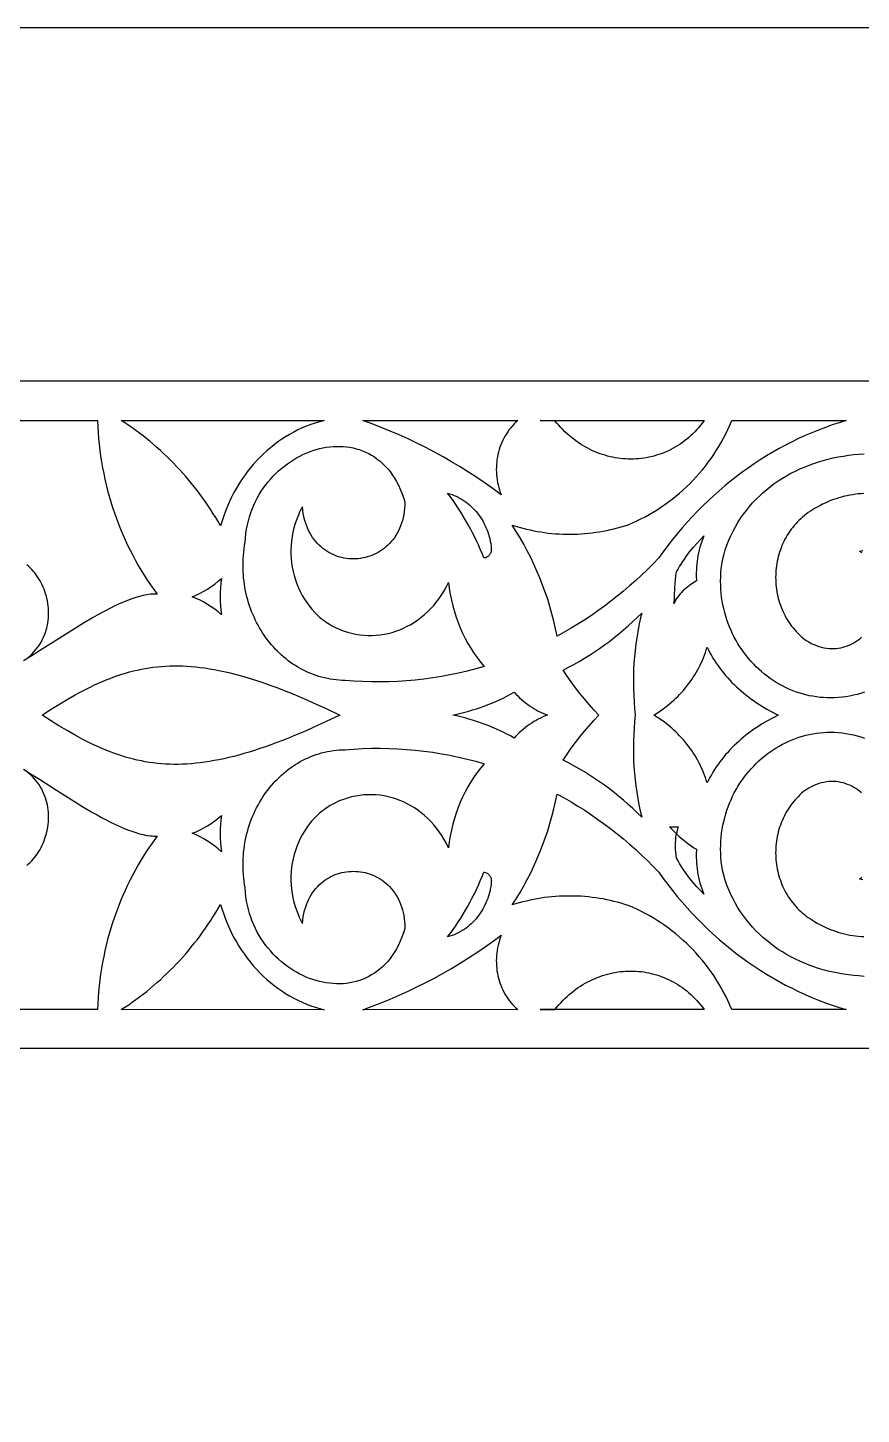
# Model space of a CAD drawing. Extents: x 1336 to 2036, y -730 to 370.
# Drawn here: x 1792.6 to 1898.6, y 193.7 to 370.2 of the extents above; entities that cross this region are included whole.
import ezdxf

# ---------------------------------------------------------------- set-up
doc = ezdxf.new("R2010")
doc.units = 0
doc.layers.add('LAYER_1', color=18, linetype='CONTINUOUS')
doc.layers.add('LAYER_2', color=4, linetype='CONTINUOUS')

msp = doc.modelspace()

# ---------------------------------------------------------------- linework, layer by layer
at = {"layer": 'LAYER_1'}
for points in [[(1335.73, -729.84), (2035.73, -729.84), (2035.73, 370.16), (1335.73, 370.16)], [(1830.31, 320.16), (1829.73, 320.01), (1829.16, 319.84), (1828.6, 319.65), (1828.04, 319.44), (1827.49, 319.21), (1826.96, 318.96), (1826.43, 318.69), (1825.9, 318.4), (1825.39, 318.1), (1824.89, 317.77), (1824.4, 317.43), (1823.92, 317.07), (1823.45, 316.7), (1822.99, 316.3), (1822.55, 315.89), (1822.11, 315.47), (1821.69, 315.03), (1821.28, 314.57), (1820.89, 314.1), (1820.51, 313.61), (1820.14, 313.11), (1819.79, 312.6), (1819.45, 312.07), (1819.12, 311.53), (1818.82, 310.98), (1818.52, 310.41), (1818.25, 309.83), (1817.99, 309.24), (1817.74, 308.64), (1817.52, 308.03), (1817.31, 307.4), (1817.12, 306.77), (1816.81, 307.29), (1816.51, 307.8), (1816.19, 308.3), (1815.87, 308.8), (1815.54, 309.3), (1815.2, 309.79), (1814.86, 310.27), (1814.51, 310.74), (1814.16, 311.21), (1813.8, 311.68), (1813.43, 312.13), (1813.06, 312.58), (1812.68, 313.03), (1812.3, 313.47), (1811.91, 313.9), (1811.51, 314.32), (1811.11, 314.74), (1810.7, 315.15), (1810.29, 315.56), (1809.87, 315.95), (1809.45, 316.34), (1809.02, 316.73), (1808.59, 317.1), (1808.15, 317.47), (1807.71, 317.83), (1807.26, 318.19), (1806.8, 318.53), (1806.35, 318.87), (1805.88, 319.21), (1805.42, 319.53), (1804.94, 319.85), (1804.47, 320.15)], [(1854.94, 320.15), (1854.7, 319.94), (1854.48, 319.72), (1854.26, 319.49), (1854.05, 319.25), (1853.86, 319), (1853.67, 318.74), (1853.5, 318.48), (1853.33, 318.21), (1853.18, 317.93), (1853.04, 317.65), (1852.9, 317.36), (1852.78, 317.06), (1852.67, 316.77), (1852.57, 316.46), (1852.49, 316.15), (1852.41, 315.84), (1852.35, 315.53), (1852.29, 315.21), (1852.25, 314.89), (1852.22, 314.56), (1852.21, 314.24), (1852.2, 313.91), (1852.21, 313.59), (1852.23, 313.26), (1852.26, 312.94), (1852.3, 312.61), (1852.36, 312.29), (1852.43, 311.96), (1852.51, 311.64), (1852.6, 311.32), (1852.71, 311.01), (1852.83, 310.69), (1851.81, 311.45), (1850.77, 312.18), (1849.72, 312.89), (1848.67, 313.58), (1847.6, 314.25), (1846.52, 314.9), (1845.43, 315.53), (1844.33, 316.13), (1843.23, 316.71), (1842.11, 317.27), (1840.99, 317.81), (1839.85, 318.33), (1838.71, 318.82), (1837.56, 319.29), (1836.4, 319.74), (1835.23, 320.16)], [(1896.72, 320.15), (1895.83, 319.88), (1894.96, 319.59), (1894.09, 319.28), (1893.22, 318.95), (1892.37, 318.6), (1891.52, 318.24), (1890.68, 317.85), (1889.84, 317.45), (1889.02, 317.02), (1888.2, 316.58), (1887.39, 316.12), (1886.59, 315.65), (1885.8, 315.15), (1885.02, 314.64), (1884.25, 314.11), (1883.49, 313.57), (1882.74, 313), (1882, 312.42), (1881.27, 311.83), (1880.56, 311.22), (1879.85, 310.59), (1879.15, 309.94), (1878.47, 309.28), (1877.8, 308.61), (1877.14, 307.92), (1876.49, 307.21), (1875.86, 306.49), (1875.24, 305.75), (1874.63, 305), (1874.03, 304.24), (1873.45, 303.46), (1872.89, 302.66), (1872.17, 301.92), (1871.44, 301.19), (1870.7, 300.48), (1869.94, 299.78), (1869.17, 299.1), (1868.39, 298.43), (1867.6, 297.78), (1866.79, 297.15), (1865.97, 296.53), (1865.14, 295.93), (1864.3, 295.35), (1863.45, 294.79), (1862.58, 294.24), (1861.71, 293.71), (1860.83, 293.2), (1859.94, 292.71), (1859.74, 293.66), (1859.52, 294.61), (1859.28, 295.55), (1859.02, 296.48), (1858.74, 297.41), (1858.43, 298.32), (1858.1, 299.22), (1857.75, 300.12), (1857.38, 301), (1856.99, 301.87), (1856.58, 302.73), (1856.15, 303.58), (1855.69, 304.41), (1855.22, 305.24), (1854.72, 306.04), (1854.21, 306.84), (1854.66, 306.7), (1855.12, 306.57), (1855.58, 306.44), (1856.04, 306.33), (1856.5, 306.23), (1856.96, 306.13), (1857.42, 306.05), (1857.88, 305.97), (1858.35, 305.9), (1858.81, 305.84), (1859.28, 305.79), (1859.74, 305.75), (1860.21, 305.72), (1860.68, 305.7), (1861.14, 305.69), (1861.61, 305.69), (1862.08, 305.7), (1862.54, 305.71), (1863.01, 305.74), (1863.48, 305.77), (1863.94, 305.81), (1864.41, 305.87), (1864.87, 305.93), (1865.34, 306), (1865.8, 306.08), (1866.26, 306.17), (1866.72, 306.27), (1867.18, 306.37), (1867.64, 306.49), (1868.1, 306.62), (1868.55, 306.75), (1869, 306.9), (1869.55, 307.13), (1870.08, 307.37), (1870.61, 307.63), (1871.14, 307.9), (1871.65, 308.19), (1872.16, 308.49), (1872.67, 308.8), (1873.16, 309.12), (1873.65, 309.45), (1874.13, 309.8), (1874.6, 310.16), (1875.06, 310.53), (1875.51, 310.91), (1875.96, 311.3), (1876.4, 311.71), (1876.82, 312.12), (1877.24, 312.55), (1877.65, 312.99), (1878.04, 313.43), (1878.43, 313.89), (1878.81, 314.36), (1879.17, 314.84), (1879.53, 315.33), (1879.87, 315.83), (1880.2, 316.34), (1880.52, 316.85), (1880.83, 317.38), (1881.13, 317.92), (1881.41, 318.46), (1881.68, 319.01), (1881.94, 319.58), (1882.18, 320.15)], [(1878.66, 320.15), (1878.44, 319.85), (1878.21, 319.55), (1877.97, 319.27), (1877.73, 319), (1877.48, 318.74), (1877.22, 318.48), (1876.96, 318.24), (1876.7, 318), (1876.43, 317.78), (1876.16, 317.56), (1875.88, 317.36), (1875.59, 317.16), (1875.31, 316.97), (1875.02, 316.8), (1874.72, 316.63), (1874.42, 316.47), (1874.12, 316.32), (1873.82, 316.18), (1873.51, 316.06), (1873.2, 315.94), (1872.89, 315.83), (1872.57, 315.73), (1872.25, 315.63), (1871.93, 315.55), (1871.61, 315.48), (1871.29, 315.42), (1870.96, 315.37), (1870.64, 315.32), (1870.31, 315.29), (1869.98, 315.27), (1869.65, 315.25), (1869.32, 315.25), (1868.99, 315.25), (1868.66, 315.27), (1868.33, 315.29), (1868.01, 315.32), (1867.68, 315.37), (1867.35, 315.42), (1867.02, 315.48), (1866.69, 315.55), (1866.37, 315.64), (1866.04, 315.73), (1865.72, 315.83), (1865.4, 315.94), (1865.08, 316.06), (1864.77, 316.19), (1864.45, 316.32), (1864.14, 316.47), (1863.83, 316.63), (1863.53, 316.8), (1863.22, 316.97), (1862.92, 317.16), (1862.63, 317.36), (1862.34, 317.56), (1862.05, 317.78), (1861.76, 318), (1861.48, 318.24), (1861.21, 318.48), (1860.94, 318.73), (1860.67, 319), (1860.41, 319.27), (1860.15, 319.55), (1859.9, 319.84), (1859.66, 320.14), (1857.77, 320.15)], [(1820.24, 304.67), (1820.28, 305.23), (1820.34, 305.79), (1820.43, 306.33), (1820.53, 306.87), (1820.66, 307.39), (1820.8, 307.9), (1820.96, 308.41), (1821.14, 308.89), (1821.34, 309.37), (1821.56, 309.84), (1821.79, 310.29), (1822.04, 310.73), (1822.3, 311.16), (1822.58, 311.57), (1822.87, 311.97), (1823.17, 312.36), (1823.49, 312.73), (1823.82, 313.09), (1824.16, 313.43), (1824.5, 313.76), (1824.86, 314.07), (1825.23, 314.37), (1825.61, 314.65), (1826, 314.92), (1826.39, 315.17), (1826.79, 315.41), (1827.19, 315.63), (1827.6, 315.83), (1828.02, 316.01), (1828.44, 316.18), (1828.86, 316.33), (1829.29, 316.46), (1829.71, 316.58), (1830.14, 316.67), (1830.57, 316.75), (1831, 316.81), (1831.43, 316.85), (1831.86, 316.87), (1832.29, 316.87), (1832.72, 316.85), (1833.14, 316.81), (1833.56, 316.75), (1833.97, 316.67), (1834.38, 316.57), (1834.79, 316.45), (1835.18, 316.31), (1835.57, 316.14), (1835.96, 315.96), (1836.33, 315.75), (1836.7, 315.52), (1837.06, 315.26), (1837.41, 314.99), (1837.74, 314.69), (1838.07, 314.37), (1838.38, 314.02), (1838.69, 313.65), (1838.97, 313.26), (1839.25, 312.84), (1839.51, 312.4), (1839.75, 311.93), (1839.98, 311.44), (1840.19, 310.92), (1840.39, 310.38), (1840.57, 309.81), (1840.56, 309.38), (1840.53, 308.97), (1840.48, 308.57), (1840.42, 308.18), (1840.34, 307.8), (1840.25, 307.43), (1840.14, 307.08), (1840.02, 306.74), (1839.89, 306.42), (1839.74, 306.11), (1839.58, 305.81), (1839.41, 305.52), (1839.23, 305.24), (1839.03, 304.98), (1838.83, 304.74), (1838.62, 304.5), (1838.39, 304.28), (1838.16, 304.07), (1837.92, 303.88), (1837.68, 303.7), (1837.42, 303.53), (1837.16, 303.37), (1836.9, 303.23), (1836.63, 303.1), (1836.35, 302.98), (1836.07, 302.88), (1835.78, 302.79), (1835.5, 302.72), (1835.21, 302.66), (1834.91, 302.61), (1834.62, 302.57), (1834.32, 302.55), (1834.03, 302.54), (1833.73, 302.55), (1833.44, 302.57), (1833.14, 302.6), (1832.85, 302.65), (1832.56, 302.71), (1832.27, 302.78), (1831.99, 302.87), (1831.71, 302.97), (1831.43, 303.09), (1831.16, 303.22), (1830.89, 303.36), (1830.63, 303.52), (1830.38, 303.69), (1830.13, 303.87), (1829.9, 304.07), (1829.66, 304.28), (1829.44, 304.51), (1829.23, 304.75), (1829.02, 305.01), (1828.83, 305.27), (1828.65, 305.56), (1828.48, 305.85), (1828.32, 306.17), (1828.17, 306.49), (1828.04, 306.83), (1827.92, 307.18), (1827.81, 307.55), (1827.72, 307.94), (1827.64, 308.33), (1827.58, 308.74), (1827.53, 309.17), (1827.39, 308.91), (1827.26, 308.65), (1827.13, 308.39), (1827.01, 308.12), (1826.8, 307.59), (1826.61, 307.05), (1826.45, 306.5), (1826.32, 305.94), (1826.21, 305.39), (1826.14, 304.83), (1826.09, 304.27), (1826.07, 303.71), (1826.07, 303.15), (1826.1, 302.59), (1826.16, 302.04), (1826.24, 301.49), (1826.35, 300.95), (1826.48, 300.42), (1826.64, 299.89), (1826.82, 299.38), (1827.02, 298.87), (1827.25, 298.38), (1827.5, 297.9), (1827.78, 297.43), (1828.07, 296.98), (1828.39, 296.55), (1828.74, 296.13), (1829.1, 295.74), (1829.48, 295.36), (1829.68, 295.18), (1829.89, 295), (1830.1, 294.83), (1830.32, 294.67), (1830.54, 294.51), (1830.76, 294.36), (1830.99, 294.22), (1831.23, 294.08), (1831.47, 293.95), (1831.72, 293.82), (1832.22, 293.59), (1832.74, 293.39), (1833.25, 293.22), (1833.77, 293.08), (1834.29, 292.97), (1834.82, 292.89), (1835.34, 292.83), (1835.86, 292.8), (1836.38, 292.8), (1836.9, 292.82), (1837.42, 292.88), (1837.93, 292.95), (1838.43, 293.06), (1838.94, 293.19), (1839.43, 293.34), (1839.92, 293.52), (1840.4, 293.73), (1840.87, 293.96), (1841.34, 294.21), (1841.79, 294.49), (1842.23, 294.79), (1842.66, 295.11), (1843.08, 295.46), (1843.48, 295.83), (1843.87, 296.22), (1844.25, 296.63), (1844.6, 297.06), (1844.95, 297.52), (1845.27, 298), (1845.58, 298.49), (1845.86, 299.01), (1846.13, 299.55), (1846.22, 298.79), (1846.34, 298.04), (1846.49, 297.3), (1846.67, 296.57), (1846.87, 295.85), (1847.09, 295.14), (1847.34, 294.44), (1847.62, 293.76), (1847.92, 293.09), (1848.24, 292.43), (1848.59, 291.79), (1848.96, 291.17), (1849.35, 290.56), (1849.77, 289.98), (1850.21, 289.41), (1850.66, 288.85), (1849.58, 288.55), (1848.5, 288.26), (1847.41, 288.01), (1846.31, 287.78), (1845.21, 287.57), (1844.11, 287.39), (1843, 287.24), (1841.89, 287.12), (1840.78, 287.02), (1839.66, 286.95), (1838.55, 286.9), (1837.43, 286.88), (1836.31, 286.89), (1835.19, 286.92), (1834.07, 286.98), (1832.95, 287.07), (1832.57, 287.08), (1832.19, 287.1), (1831.81, 287.14), (1831.43, 287.18), (1831.06, 287.24), (1830.7, 287.31), (1830.33, 287.39), (1829.97, 287.48), (1829.62, 287.58), (1829.27, 287.69), (1828.92, 287.82), (1828.58, 287.95), (1828.24, 288.09), (1827.91, 288.25), (1827.58, 288.41), (1827.26, 288.58), (1826.94, 288.76), (1826.63, 288.96), (1826.33, 289.16), (1826.02, 289.37), (1825.73, 289.58), (1825.44, 289.81), (1825.16, 290.05), (1824.88, 290.29), (1824.61, 290.54), (1824.34, 290.8), (1824.08, 291.07), (1823.83, 291.34), (1823.59, 291.62), (1823.35, 291.91), (1823.12, 292.2), (1822.89, 292.51), (1822.68, 292.82), (1822.47, 293.13), (1822.26, 293.45), (1822.07, 293.78), (1821.88, 294.11), (1821.7, 294.45), (1821.53, 294.8), (1821.37, 295.15), (1821.21, 295.5), (1821.07, 295.86), (1820.93, 296.22), (1820.8, 296.59), (1820.68, 296.97), (1820.57, 297.35), (1820.47, 297.73), (1820.37, 298.11), (1820.29, 298.5), (1820.22, 298.9), (1820.15, 299.29), (1820.1, 299.69), (1820.05, 300.09), (1820.02, 300.5), (1819.99, 300.91), (1819.98, 301.32), (1819.97, 301.73), (1819.98, 302.14), (1819.99, 302.56), (1820.02, 302.98), (1820.06, 303.4), (1820.11, 303.82), (1820.17, 304.24)], [(1846.01, 310.9), (1846.29, 310.82), (1846.57, 310.73), (1846.84, 310.63), (1847.11, 310.51), (1847.37, 310.39), (1847.62, 310.25), (1847.87, 310.1), (1848.12, 309.95), (1848.35, 309.78), (1848.58, 309.6), (1848.81, 309.42), (1849.02, 309.22), (1849.23, 309.02), (1849.43, 308.81), (1849.63, 308.59), (1849.82, 308.36), (1849.99, 308.12), (1850.17, 307.88), (1850.33, 307.63), (1850.48, 307.37), (1850.63, 307.11), (1850.76, 306.84), (1850.89, 306.56), (1851, 306.28), (1851.11, 306), (1851.21, 305.71), (1851.29, 305.41), (1851.37, 305.11), (1851.44, 304.8), (1851.49, 304.49), (1851.54, 304.18), (1851.57, 303.87), (1851.58, 303.76), (1851.57, 303.65), (1851.55, 303.54), (1851.53, 303.44), (1851.49, 303.34), (1851.45, 303.24), (1851.39, 303.15), (1851.33, 303.06), (1851.26, 302.98), (1851.19, 302.91), (1851.11, 302.84), (1851.02, 302.79), (1850.92, 302.74), (1850.82, 302.7), (1850.72, 302.68), (1850.61, 302.66), (1850.39, 303.22), (1850.16, 303.77), (1849.92, 304.32), (1849.67, 304.86), (1849.41, 305.4), (1849.15, 305.93), (1848.87, 306.46), (1848.59, 306.98), (1848.3, 307.49), (1847.99, 308), (1847.68, 308.5), (1847.37, 308.99), (1847.04, 309.48), (1846.71, 309.96), (1846.36, 310.44)], [(1878.63, 305.46), (1878.48, 305.11), (1878.34, 304.75), (1878.22, 304.39), (1878.11, 304.03), (1878.01, 303.67), (1877.93, 303.31), (1877.86, 302.95), (1877.8, 302.59), (1877.75, 302.24), (1877.71, 301.88), (1877.68, 301.52), (1877.66, 301.16), (1877.65, 300.81), (1877.65, 300.45), (1877.67, 299.75), (1877.22, 299.46), (1876.78, 299.15), (1876.56, 298.99), (1876.36, 298.82), (1876.16, 298.65), (1875.96, 298.47), (1875.78, 298.28), (1875.6, 298.1), (1875.44, 297.9), (1875.29, 297.71), (1875.15, 297.51), (1875.02, 297.3), (1874.91, 297.09), (1874.81, 296.88), (1874.86, 297.36), (1874.89, 297.86), (1874.94, 298.86), (1874.97, 299.37), (1875.01, 299.87), (1875.06, 300.38), (1875.14, 300.88), (1875.33, 301.22), (1875.52, 301.56), (1875.73, 301.89), (1875.94, 302.21), (1876.15, 302.53), (1876.37, 302.83), (1876.81, 303.43), (1877.27, 303.99), (1877.73, 304.52), (1878.18, 305.01)], [(1817.24, 300.06), (1817.16, 299.48), (1817.1, 298.9), (1817.06, 298.32), (1817.05, 297.74), (1817.06, 297.16), (1817.1, 296.58), (1817.16, 296), (1817.24, 295.43), (1816.82, 295.79), (1816.38, 296.13), (1815.93, 296.45), (1815.46, 296.75), (1814.99, 297.03), (1814.5, 297.28), (1814.01, 297.5), (1813.5, 297.7), (1814, 297.92), (1814.5, 298.17), (1814.98, 298.43), (1815.46, 298.71), (1815.92, 299.02), (1816.37, 299.34), (1816.81, 299.69)], [(1870.72, 295.65), (1870.53, 294.87), (1870.36, 294.08), (1870.21, 293.28), (1870.08, 292.49), (1869.96, 291.69), (1869.86, 290.88), (1869.78, 290.07), (1869.72, 289.26), (1869.68, 288.45), (1869.66, 287.63), (1869.65, 286.81), (1869.66, 285.98), (1869.69, 285.16), (1869.74, 284.33), (1869.8, 283.5), (1869.89, 282.66), (1869.8, 281.83), (1869.74, 281), (1869.69, 280.17), (1869.66, 279.34), (1869.65, 278.52), (1869.66, 277.69), (1869.68, 276.88), (1869.72, 276.06), (1869.78, 275.25), (1869.86, 274.44), (1869.96, 273.64), (1870.08, 272.84), (1870.21, 272.04), (1870.36, 271.25), (1870.53, 270.46), (1870.72, 269.67), (1870.15, 270.23), (1869.58, 270.77), (1869, 271.29), (1868.41, 271.81), (1867.81, 272.31), (1867.21, 272.79), (1866.59, 273.27), (1865.97, 273.73), (1865.34, 274.18), (1864.7, 274.61), (1864.06, 275.03), (1863.41, 275.44), (1862.75, 275.83), (1862.08, 276.21), (1861.41, 276.57), (1860.73, 276.92), (1861.22, 277.69), (1861.73, 278.44), (1862.27, 279.18), (1862.83, 279.9), (1863.41, 280.61), (1864.01, 281.31), (1864.62, 281.99), (1865.26, 282.66), (1864.62, 283.34), (1864.01, 284.02), (1863.41, 284.71), (1862.83, 285.42), (1862.27, 286.14), (1861.73, 286.88), (1861.22, 287.63), (1860.73, 288.4), (1861.41, 288.75), (1862.08, 289.12), (1862.75, 289.49), (1863.41, 289.89), (1864.06, 290.29), (1864.7, 290.71), (1865.34, 291.15), (1865.97, 291.59), (1866.59, 292.05), (1867.21, 292.53), (1867.81, 293.02), (1868.41, 293.52), (1869, 294.03), (1869.58, 294.56), (1870.15, 295.1)], [(1879.02, 291.31), (1879.19, 290.95), (1879.38, 290.6), (1879.57, 290.26), (1879.77, 289.92), (1879.98, 289.59), (1880.19, 289.26), (1880.42, 288.94), (1880.65, 288.62), (1880.89, 288.3), (1881.14, 288), (1881.39, 287.7), (1881.65, 287.4), (1881.92, 287.11), (1882.19, 286.82), (1882.47, 286.54), (1882.76, 286.27), (1883.06, 286), (1883.35, 285.74), (1883.66, 285.48), (1883.97, 285.23), (1884.29, 284.98), (1884.61, 284.74), (1884.94, 284.51), (1885.27, 284.28), (1885.95, 283.84), (1886.64, 283.42), (1887.36, 283.03), (1888.08, 282.66), (1887.36, 282.29), (1886.64, 281.9), (1885.95, 281.49), (1885.61, 281.27), (1885.27, 281.05), (1884.94, 280.82), (1884.61, 280.58), (1884.29, 280.34), (1883.97, 280.1), (1883.66, 279.85), (1883.35, 279.59), (1883.06, 279.32), (1882.76, 279.06), (1882.47, 278.78), (1882.19, 278.5), (1881.92, 278.22), (1881.65, 277.92), (1881.39, 277.63), (1881.14, 277.33), (1880.89, 277.02), (1880.65, 276.71), (1880.42, 276.39), (1880.19, 276.07), (1879.98, 275.74), (1879.77, 275.4), (1879.57, 275.06), (1879.38, 274.72), (1879.19, 274.37), (1879.02, 274.02), (1878.92, 274.36), (1878.81, 274.7), (1878.69, 275.03), (1878.56, 275.36), (1878.43, 275.69), (1878.29, 276.01), (1878.14, 276.33), (1877.98, 276.64), (1877.81, 276.95), (1877.64, 277.25), (1877.46, 277.55), (1877.27, 277.85), (1877.08, 278.14), (1876.88, 278.42), (1876.67, 278.7), (1876.45, 278.98), (1876.23, 279.25), (1876.01, 279.52), (1875.77, 279.78), (1875.53, 280.03), (1875.29, 280.28), (1875.04, 280.53), (1874.78, 280.76), (1874.52, 281), (1873.98, 281.45), (1873.43, 281.88), (1872.85, 282.28), (1872.26, 282.66), (1872.85, 283.04), (1873.43, 283.45), (1873.98, 283.87), (1874.52, 284.33), (1874.78, 284.56), (1875.04, 284.8), (1875.29, 285.04), (1875.53, 285.29), (1875.77, 285.55), (1876.01, 285.81), (1876.23, 286.07), (1876.45, 286.34), (1876.67, 286.62), (1876.88, 286.9), (1877.08, 287.18), (1877.27, 287.47), (1877.46, 287.77), (1877.64, 288.07), (1877.81, 288.37), (1877.98, 288.68), (1878.14, 289), (1878.29, 289.31), (1878.43, 289.63), (1878.56, 289.96), (1878.69, 290.29), (1878.81, 290.63), (1878.92, 290.96)], [(1794.42, 282.66), (1795.49, 283.36), (1796.54, 284.01), (1797.57, 284.63), (1798.59, 285.22), (1799.09, 285.49), (1799.59, 285.76), (1800.09, 286.02), (1800.59, 286.26), (1801.08, 286.5), (1801.58, 286.72), (1802.07, 286.94), (1802.56, 287.15), (1803.05, 287.34), (1803.55, 287.52), (1804.04, 287.7), (1804.53, 287.86), (1805.03, 288.01), (1805.52, 288.15), (1806.02, 288.28), (1806.52, 288.4), (1807.03, 288.5), (1807.53, 288.6), (1808.04, 288.68), (1808.55, 288.75), (1809.07, 288.81), (1809.59, 288.86), (1810.12, 288.9), (1810.65, 288.92), (1811.18, 288.93), (1811.72, 288.93), (1812.27, 288.92), (1812.82, 288.89), (1813.38, 288.85), (1813.95, 288.8), (1814.53, 288.74), (1815.11, 288.66), (1815.7, 288.57), (1816.3, 288.47), (1816.9, 288.35), (1817.52, 288.22), (1818.15, 288.08), (1818.78, 287.92), (1819.43, 287.75), (1820.08, 287.56), (1820.75, 287.37), (1821.43, 287.15), (1822.12, 286.93), (1822.82, 286.69), (1823.53, 286.43), (1824.26, 286.16), (1825, 285.88), (1825.75, 285.58), (1826.52, 285.27), (1827.3, 284.94), (1828.09, 284.6), (1828.9, 284.24), (1830.56, 283.48), (1832.29, 282.66), (1830.56, 281.84), (1828.9, 281.08), (1828.09, 280.72), (1827.3, 280.38), (1826.52, 280.05), (1825.75, 279.74), (1825, 279.44), (1824.26, 279.16), (1823.53, 278.89), (1822.82, 278.64), (1822.12, 278.4), (1821.43, 278.17), (1820.75, 277.96), (1820.08, 277.76), (1819.43, 277.57), (1818.78, 277.4), (1818.15, 277.25), (1817.52, 277.1), (1816.9, 276.97), (1816.3, 276.86), (1815.7, 276.75), (1815.11, 276.66), (1814.53, 276.59), (1813.95, 276.52), (1813.38, 276.47), (1812.82, 276.43), (1812.27, 276.41), (1811.72, 276.39), (1811.18, 276.39), (1810.65, 276.4), (1810.12, 276.43), (1809.59, 276.46), (1809.07, 276.51), (1808.55, 276.57), (1808.04, 276.64), (1807.53, 276.73), (1807.03, 276.82), (1806.52, 276.93), (1806.02, 277.04), (1805.52, 277.17), (1805.03, 277.31), (1804.53, 277.46), (1804.04, 277.63), (1803.55, 277.8), (1803.05, 277.98), (1802.56, 278.18), (1802.07, 278.38), (1801.58, 278.6), (1801.08, 278.82), (1800.59, 279.06), (1800.09, 279.31), (1799.59, 279.56), (1798.59, 280.11), (1797.57, 280.69), (1796.54, 281.31), (1795.49, 281.97)], [(1854.47, 285.58), (1854.7, 285.34), (1854.93, 285.1), (1855.17, 284.87), (1855.41, 284.65), (1855.66, 284.44), (1855.92, 284.23), (1856.18, 284.04), (1856.44, 283.85), (1856.71, 283.67), (1856.98, 283.5), (1857.26, 283.34), (1857.54, 283.18), (1857.83, 283.04), (1858.12, 282.9), (1858.41, 282.78), (1858.71, 282.66), (1858.41, 282.55), (1858.12, 282.42), (1857.83, 282.28), (1857.54, 282.14), (1857.26, 281.99), (1856.98, 281.83), (1856.71, 281.65), (1856.44, 281.48), (1856.18, 281.29), (1855.92, 281.09), (1855.66, 280.89), (1855.41, 280.67), (1855.17, 280.45), (1854.93, 280.22), (1854.7, 279.99), (1854.47, 279.74), (1854.01, 280), (1853.55, 280.25), (1853.08, 280.49), (1852.61, 280.71), (1852.13, 280.93), (1851.65, 281.13), (1851.16, 281.33), (1850.67, 281.51), (1850.18, 281.69), (1849.68, 281.85), (1849.19, 282.01), (1848.69, 282.16), (1848.18, 282.3), (1847.67, 282.43), (1847.17, 282.55), (1846.66, 282.66), (1847.17, 282.78), (1847.67, 282.9), (1848.18, 283.03), (1848.69, 283.17), (1849.19, 283.31), (1849.68, 283.47), (1850.18, 283.64), (1850.67, 283.81), (1851.16, 283.99), (1851.65, 284.19), (1852.13, 284.39), (1852.61, 284.61), (1853.08, 284.83), (1853.55, 285.07), (1854.01, 285.32)], [(1832.95, 278.25), (1834.07, 278.34), (1835.19, 278.4), (1836.31, 278.43), (1837.43, 278.44), (1838.55, 278.42), (1839.66, 278.38), (1840.78, 278.3), (1841.89, 278.21), (1843, 278.08), (1844.11, 277.93), (1845.21, 277.75), (1846.31, 277.55), (1847.41, 277.32), (1848.5, 277.06), (1849.58, 276.78), (1850.66, 276.47), (1850.21, 275.92), (1849.77, 275.35), (1849.35, 274.76), (1848.96, 274.15), (1848.59, 273.53), (1848.24, 272.89), (1847.92, 272.23), (1847.62, 271.56), (1847.34, 270.88), (1847.09, 270.18), (1846.87, 269.48), (1846.67, 268.76), (1846.49, 268.02), (1846.34, 267.28), (1846.22, 266.54), (1846.13, 265.78), (1845.86, 266.32), (1845.58, 266.83), (1845.27, 267.33), (1844.95, 267.8), (1844.6, 268.26), (1844.25, 268.69), (1843.87, 269.11), (1843.48, 269.5), (1843.08, 269.87), (1842.66, 270.21), (1842.23, 270.54), (1841.79, 270.84), (1841.34, 271.11), (1840.87, 271.37), (1840.4, 271.6), (1839.92, 271.8), (1839.43, 271.98), (1838.94, 272.14), (1838.43, 272.27), (1837.93, 272.37), (1837.42, 272.45), (1836.9, 272.5), (1836.38, 272.53), (1835.86, 272.52), (1835.34, 272.49), (1834.82, 272.44), (1834.29, 272.35), (1833.77, 272.24), (1833.25, 272.1), (1832.74, 271.93), (1832.22, 271.73), (1831.72, 271.5), (1831.47, 271.38), (1831.23, 271.24), (1830.99, 271.11), (1830.76, 270.96), (1830.54, 270.81), (1830.32, 270.65), (1830.1, 270.49), (1829.89, 270.32), (1829.68, 270.15), (1829.48, 269.96), (1829.1, 269.59), (1828.74, 269.19), (1828.39, 268.78), (1828.07, 268.34), (1827.78, 267.89), (1827.5, 267.43), (1827.25, 266.95), (1827.02, 266.45), (1826.82, 265.95), (1826.64, 265.43), (1826.48, 264.9), (1826.35, 264.37), (1826.24, 263.83), (1826.16, 263.28), (1826.1, 262.73), (1826.07, 262.17), (1826.07, 261.61), (1826.09, 261.06), (1826.14, 260.5), (1826.21, 259.94), (1826.32, 259.38), (1826.45, 258.83), (1826.61, 258.28), (1826.8, 257.74), (1827.01, 257.2), (1827.13, 256.94), (1827.26, 256.67), (1827.39, 256.41), (1827.53, 256.15), (1827.58, 256.58), (1827.64, 256.99), (1827.72, 257.39), (1827.81, 257.77), (1827.92, 258.14), (1828.04, 258.49), (1828.17, 258.83), (1828.32, 259.16), (1828.48, 259.47), (1828.65, 259.77), (1828.83, 260.05), (1829.02, 260.32), (1829.23, 260.57), (1829.44, 260.81), (1829.66, 261.04), (1829.9, 261.25), (1830.13, 261.45), (1830.38, 261.64), (1830.63, 261.81), (1830.89, 261.96), (1831.16, 262.11), (1831.43, 262.24), (1831.71, 262.35), (1831.99, 262.45), (1832.27, 262.54), (1832.56, 262.61), (1832.85, 262.67), (1833.14, 262.72), (1833.44, 262.75), (1833.73, 262.77), (1834.03, 262.78), (1834.32, 262.77), (1834.62, 262.75), (1834.91, 262.72), (1835.21, 262.67), (1835.5, 262.61), (1835.78, 262.53), (1836.07, 262.44), (1836.35, 262.34), (1836.63, 262.22), (1836.9, 262.09), (1837.16, 261.95), (1837.42, 261.8), (1837.68, 261.63), (1837.92, 261.45), (1838.16, 261.25), (1838.39, 261.04), (1838.62, 260.82), (1838.83, 260.59), (1839.03, 260.34), (1839.23, 260.08), (1839.41, 259.8), (1839.58, 259.52), (1839.74, 259.22), (1839.89, 258.91), (1840.02, 258.58), (1840.14, 258.24), (1840.25, 257.89), (1840.34, 257.53), (1840.42, 257.15), (1840.48, 256.76), (1840.53, 256.36), (1840.56, 255.94), (1840.57, 255.51), (1840.39, 254.94), (1840.19, 254.4), (1839.98, 253.88), (1839.75, 253.39), (1839.51, 252.92), (1839.25, 252.48), (1838.97, 252.06), (1838.69, 251.67), (1838.38, 251.3), (1838.07, 250.96), (1837.74, 250.63), (1837.41, 250.34), (1837.06, 250.06), (1836.7, 249.81), (1836.33, 249.58), (1835.96, 249.37), (1835.57, 249.18), (1835.18, 249.02), (1834.79, 248.87), (1834.38, 248.75), (1833.97, 248.65), (1833.56, 248.57), (1833.14, 248.51), (1832.72, 248.47), (1832.29, 248.46), (1831.86, 248.46), (1831.43, 248.48), (1831, 248.52), (1830.57, 248.58), (1830.14, 248.65), (1829.71, 248.75), (1829.29, 248.86), (1828.86, 248.99), (1828.44, 249.14), (1828.02, 249.31), (1827.6, 249.5), (1827.19, 249.7), (1826.79, 249.92), (1826.39, 250.15), (1826, 250.4), (1825.61, 250.67), (1825.23, 250.95), (1824.86, 251.25), (1824.5, 251.57), (1824.16, 251.89), (1823.82, 252.24), (1823.49, 252.6), (1823.17, 252.97), (1822.87, 253.35), (1822.58, 253.75), (1822.3, 254.17), (1822.04, 254.59), (1821.79, 255.03), (1821.56, 255.49), (1821.34, 255.95), (1821.14, 256.43), (1820.96, 256.92), (1820.8, 257.42), (1820.66, 257.93), (1820.53, 258.46), (1820.43, 258.99), (1820.34, 259.54), (1820.28, 260.09), (1820.24, 260.66), (1820.17, 261.08), (1820.11, 261.5), (1820.06, 261.92), (1820.02, 262.34), (1819.99, 262.76), (1819.98, 263.18), (1819.97, 263.59), (1819.98, 264.01), (1819.99, 264.42), (1820.02, 264.82), (1820.05, 265.23), (1820.1, 265.63), (1820.15, 266.03), (1820.22, 266.43), (1820.29, 266.82), (1820.37, 267.21), (1820.47, 267.6), (1820.57, 267.98), (1820.68, 268.36), (1820.8, 268.73), (1820.93, 269.1), (1821.07, 269.46), (1821.21, 269.82), (1821.37, 270.18), (1821.53, 270.53), (1821.7, 270.87), (1821.88, 271.21), (1822.07, 271.54), (1822.26, 271.87), (1822.47, 272.19), (1822.68, 272.51), (1822.89, 272.82), (1823.12, 273.12), (1823.35, 273.41), (1823.59, 273.7), (1823.83, 273.98), (1824.08, 274.26), (1824.34, 274.52), (1824.61, 274.78), (1824.88, 275.03), (1825.16, 275.28), (1825.44, 275.51), (1825.73, 275.74), (1826.02, 275.96), (1826.33, 276.17), (1826.63, 276.37), (1826.94, 276.56), (1827.26, 276.74), (1827.58, 276.91), (1827.91, 277.08), (1828.24, 277.23), (1828.58, 277.37), (1828.92, 277.51), (1829.27, 277.63), (1829.62, 277.74), (1829.97, 277.84), (1830.33, 277.93), (1830.7, 278.01), (1831.06, 278.08), (1831.43, 278.14), (1831.81, 278.19), (1832.19, 278.22), (1832.57, 278.24)], [(1859.94, 272.61), (1860.83, 272.12), (1861.71, 271.61), (1862.58, 271.08), (1863.45, 270.54), (1864.3, 269.97), (1865.14, 269.39), (1865.97, 268.79), (1866.79, 268.17), (1867.6, 267.54), (1868.39, 266.89), (1869.17, 266.23), (1869.94, 265.54), (1870.7, 264.85), (1871.44, 264.13), (1872.17, 263.4), (1872.89, 262.66), (1873.45, 261.87), (1874.03, 261.09), (1874.63, 260.32), (1875.24, 259.57), (1875.86, 258.83), (1876.49, 258.11), (1877.14, 257.41), (1877.8, 256.72), (1878.47, 256.04), (1879.15, 255.38), (1879.85, 254.74), (1880.56, 254.11), (1881.27, 253.49), (1882, 252.9), (1882.74, 252.32), (1883.49, 251.76), (1884.25, 251.21), (1885.02, 250.68), (1885.8, 250.17), (1886.59, 249.68), (1887.39, 249.2), (1888.2, 248.74), (1889.02, 248.3), (1889.84, 247.88), (1890.68, 247.47), (1891.52, 247.09), (1892.37, 246.72), (1893.22, 246.37), (1894.09, 246.04), (1894.96, 245.73), (1895.83, 245.44), (1896.72, 245.17), (1882.18, 245.18), (1881.94, 245.75), (1881.68, 246.31), (1881.41, 246.86), (1881.13, 247.41), (1880.83, 247.94), (1880.52, 248.47), (1880.2, 248.99), (1879.87, 249.5), (1879.53, 249.99), (1879.17, 250.48), (1878.81, 250.96), (1878.43, 251.43), (1878.04, 251.89), (1877.65, 252.34), (1877.24, 252.77), (1876.82, 253.2), (1876.4, 253.62), (1875.96, 254.02), (1875.51, 254.41), (1875.06, 254.8), (1874.6, 255.17), (1874.13, 255.52), (1873.65, 255.87), (1873.16, 256.21), (1872.67, 256.53), (1872.16, 256.84), (1871.65, 257.13), (1871.14, 257.42), (1870.61, 257.69), (1870.08, 257.95), (1869.55, 258.19), (1869, 258.43), (1868.55, 258.57), (1868.1, 258.71), (1867.64, 258.83), (1867.18, 258.95), (1866.72, 259.06), (1866.26, 259.16), (1865.8, 259.25), (1865.34, 259.33), (1864.87, 259.4), (1864.41, 259.46), (1863.94, 259.51), (1863.48, 259.55), (1863.01, 259.59), (1862.54, 259.61), (1862.08, 259.63), (1861.61, 259.63), (1861.14, 259.63), (1860.68, 259.62), (1860.21, 259.6), (1859.74, 259.57), (1859.28, 259.53), (1858.81, 259.48), (1858.35, 259.42), (1857.88, 259.35), (1857.42, 259.28), (1856.96, 259.19), (1856.5, 259.1), (1856.04, 258.99), (1855.58, 258.88), (1855.12, 258.76), (1854.66, 258.63), (1854.21, 258.49), (1854.72, 259.28), (1855.22, 260.09), (1855.69, 260.91), (1856.15, 261.75), (1856.58, 262.59), (1856.99, 263.45), (1857.38, 264.33), (1857.75, 265.21), (1858.1, 266.1), (1858.43, 267), (1858.74, 267.92), (1859.02, 268.84), (1859.28, 269.77), (1859.52, 270.71), (1859.74, 271.66)], [(1817.24, 269.9), (1817.16, 269.32), (1817.1, 268.74), (1817.06, 268.16), (1817.05, 267.58), (1817.06, 267), (1817.1, 266.42), (1817.16, 265.84), (1817.24, 265.27), (1816.81, 265.63), (1816.37, 265.98), (1815.92, 266.3), (1815.46, 266.61), (1814.98, 266.89), (1814.5, 267.16), (1814, 267.4), (1813.5, 267.62), (1814.01, 267.82), (1814.5, 268.05), (1814.99, 268.3), (1815.46, 268.57), (1815.93, 268.87), (1816.38, 269.19), (1816.82, 269.53)], [(1875.35, 268.45), (1875.23, 268), (1875.14, 267.54), (1874.69, 267.98), (1874.26, 268.45)], [(1877.67, 265.58), (1877.65, 264.87), (1877.65, 264.52), (1877.66, 264.16), (1877.68, 263.8), (1877.71, 263.45), (1877.75, 263.09), (1877.8, 262.73), (1877.86, 262.37), (1877.93, 262.01), (1878.01, 261.65), (1878.11, 261.29), (1878.22, 260.93), (1878.34, 260.57), (1878.48, 260.22), (1878.63, 259.86), (1878.18, 260.32), (1877.73, 260.81), (1877.27, 261.33), (1876.81, 261.9), (1876.37, 262.49), (1876.15, 262.8), (1875.94, 263.11), (1875.73, 263.44), (1875.52, 263.77), (1875.33, 264.1), (1875.14, 264.45), (1875.08, 264.83), (1875.03, 265.22), (1875.01, 265.61), (1875, 266), (1875, 266.38), (1875.03, 266.77), (1875.07, 267.16), (1875.14, 267.54), (1875.44, 267.26), (1875.74, 266.99), (1876.05, 266.72), (1876.37, 266.47), (1876.69, 266.23), (1877.01, 266), (1877.34, 265.78)], [(1850.61, 262.66), (1850.72, 262.65), (1850.82, 262.62), (1850.92, 262.58), (1851.02, 262.54), (1851.11, 262.48), (1851.19, 262.41), (1851.26, 262.34), (1851.33, 262.26), (1851.39, 262.17), (1851.45, 262.08), (1851.49, 261.98), (1851.53, 261.88), (1851.55, 261.78), (1851.57, 261.67), (1851.58, 261.57), (1851.57, 261.46), (1851.54, 261.14), (1851.49, 260.83), (1851.44, 260.52), (1851.37, 260.22), (1851.29, 259.91), (1851.21, 259.62), (1851.11, 259.33), (1851, 259.04), (1850.89, 258.76), (1850.76, 258.48), (1850.63, 258.21), (1850.48, 257.95), (1850.33, 257.69), (1850.17, 257.44), (1849.99, 257.2), (1849.82, 256.96), (1849.63, 256.74), (1849.43, 256.52), (1849.23, 256.3), (1849.02, 256.1), (1848.81, 255.91), (1848.58, 255.72), (1848.35, 255.54), (1848.12, 255.38), (1847.87, 255.22), (1847.62, 255.07), (1847.37, 254.94), (1847.11, 254.81), (1846.84, 254.7), (1846.57, 254.59), (1846.29, 254.5), (1846.01, 254.42), (1846.36, 254.89), (1846.71, 255.36), (1847.04, 255.84), (1847.37, 256.33), (1847.68, 256.83), (1847.99, 257.33), (1848.3, 257.83), (1848.59, 258.35), (1848.87, 258.87), (1849.15, 259.39), (1849.41, 259.92), (1849.67, 260.46), (1849.92, 261), (1850.16, 261.55), (1850.39, 262.1)], [(1817.12, 258.55), (1817.31, 257.92), (1817.52, 257.3), (1817.74, 256.68), (1817.99, 256.08), (1818.25, 255.49), (1818.52, 254.91), (1818.82, 254.35), (1819.12, 253.79), (1819.45, 253.25), (1819.79, 252.73), (1820.14, 252.21), (1820.51, 251.71), (1820.89, 251.23), (1821.28, 250.75), (1821.69, 250.3), (1822.11, 249.86), (1822.55, 249.43), (1822.99, 249.02), (1823.45, 248.63), (1823.92, 248.25), (1824.4, 247.89), (1824.89, 247.55), (1825.39, 247.23), (1825.9, 246.92), (1826.43, 246.63), (1826.96, 246.36), (1827.49, 246.11), (1828.04, 245.88), (1828.6, 245.67), (1829.16, 245.48), (1829.73, 245.31), (1830.31, 245.16), (1804.47, 245.17), (1804.94, 245.48), (1805.42, 245.79), (1805.88, 246.12), (1806.35, 246.45), (1806.8, 246.79), (1807.26, 247.14), (1807.71, 247.49), (1808.15, 247.85), (1808.59, 248.22), (1809.02, 248.6), (1809.45, 248.98), (1809.87, 249.37), (1810.29, 249.77), (1810.7, 250.17), (1811.11, 250.58), (1811.51, 251), (1811.91, 251.43), (1812.3, 251.86), (1812.68, 252.29), (1813.06, 252.74), (1813.43, 253.19), (1813.8, 253.65), (1814.16, 254.11), (1814.51, 254.58), (1814.86, 255.06), (1815.2, 255.54), (1815.54, 256.03), (1815.87, 256.52), (1816.19, 257.02), (1816.51, 257.52), (1816.81, 258.04)], [(1852.83, 254.63), (1852.71, 254.32), (1852.6, 254), (1852.51, 253.68), (1852.43, 253.36), (1852.36, 253.04), (1852.3, 252.71), (1852.26, 252.39), (1852.23, 252.06), (1852.21, 251.73), (1852.2, 251.41), (1852.21, 251.08), (1852.22, 250.76), (1852.25, 250.44), (1852.29, 250.12), (1852.35, 249.8), (1852.41, 249.48), (1852.49, 249.17), (1852.57, 248.86), (1852.67, 248.56), (1852.78, 248.26), (1852.9, 247.96), (1853.04, 247.67), (1853.18, 247.39), (1853.33, 247.11), (1853.5, 246.84), (1853.67, 246.58), (1853.86, 246.32), (1854.05, 246.07), (1854.26, 245.83), (1854.48, 245.6), (1854.7, 245.38), (1854.94, 245.17), (1835.23, 245.16), (1836.4, 245.59), (1837.56, 246.03), (1838.71, 246.5), (1839.85, 247), (1840.99, 247.51), (1842.11, 248.05), (1843.23, 248.61), (1844.33, 249.19), (1845.43, 249.8), (1846.52, 250.42), (1847.6, 251.07), (1848.67, 251.74), (1849.72, 252.43), (1850.77, 253.14), (1851.81, 253.88)], [(1859.66, 245.18), (1859.9, 245.48), (1860.15, 245.77), (1860.41, 246.05), (1860.67, 246.33), (1860.94, 246.59), (1861.21, 246.84), (1861.48, 247.09), (1861.76, 247.32), (1862.05, 247.55), (1862.34, 247.76), (1862.63, 247.97), (1862.92, 248.16), (1863.22, 248.35), (1863.53, 248.53), (1863.83, 248.69), (1864.14, 248.85), (1864.45, 249), (1864.77, 249.14), (1865.08, 249.27), (1865.4, 249.39), (1865.72, 249.5), (1866.04, 249.6), (1866.37, 249.69), (1866.69, 249.77), (1867.02, 249.84), (1867.35, 249.9), (1867.68, 249.96), (1868.01, 250), (1868.33, 250.03), (1868.66, 250.06), (1868.99, 250.07), (1869.32, 250.08), (1869.65, 250.07), (1869.98, 250.06), (1870.31, 250.03), (1870.64, 250), (1870.96, 249.96), (1871.29, 249.9), (1871.61, 249.84), (1871.93, 249.77), (1872.25, 249.69), (1872.57, 249.6), (1872.89, 249.5), (1873.2, 249.39), (1873.51, 249.27), (1873.82, 249.14), (1874.12, 249), (1874.42, 248.85), (1874.72, 248.69), (1875.02, 248.53), (1875.31, 248.35), (1875.59, 248.16), (1875.88, 247.97), (1876.16, 247.76), (1876.43, 247.55), (1876.7, 247.32), (1876.96, 247.09), (1877.22, 246.84), (1877.48, 246.59), (1877.73, 246.33), (1877.97, 246.05), (1878.21, 245.77), (1878.44, 245.48), (1878.66, 245.18), (1857.77, 245.18)]]:
    msp.add_lwpolyline(points, close=True, dxfattribs=at)
for points in [[(1782.25, 320.15), (1801.44, 320.15), (1801.48, 319.39), (1801.52, 318.63), (1801.58, 317.88), (1801.66, 317.13), (1801.75, 316.38), (1801.85, 315.63), (1801.96, 314.89), (1802.09, 314.15), (1802.24, 313.42), (1802.39, 312.69), (1802.56, 311.96), (1802.74, 311.24), (1802.94, 310.52), (1803.15, 309.81), (1803.37, 309.1), (1803.6, 308.4), (1803.85, 307.7), (1804.11, 307.01), (1804.38, 306.32), (1804.67, 305.64), (1804.97, 304.97), (1805.28, 304.31), (1805.6, 303.65), (1805.93, 303), (1806.28, 302.35), (1806.64, 301.71), (1807.01, 301.08), (1807.39, 300.46), (1807.79, 299.85), (1808.2, 299.25), (1808.61, 298.65), (1809.05, 298.06), (1808.84, 298.07), (1808.63, 298.07), (1808.42, 298.06), (1808.2, 298.04), (1807.75, 297.98), (1807.28, 297.89), (1806.8, 297.77), (1806.31, 297.62), (1805.8, 297.45), (1805.28, 297.26), (1804.75, 297.05), (1804.21, 296.81), (1803.66, 296.55), (1803.11, 296.28), (1802.55, 295.99), (1801.98, 295.69), (1801.41, 295.38), (1800.83, 295.05), (1799.67, 294.37), (1798.52, 293.66), (1797.37, 292.94), (1796.23, 292.22), (1794.05, 290.82), (1793.02, 290.17), (1792.04, 289.56)], [(1899.07, 285.59), (1898.6, 285.43), (1898.12, 285.3), (1897.64, 285.18), (1897.16, 285.08), (1896.68, 284.99), (1896.21, 284.93), (1895.73, 284.89), (1895.26, 284.86), (1894.79, 284.85), (1894.32, 284.85), (1893.86, 284.88), (1893.4, 284.92), (1892.94, 284.97), (1892.48, 285.05), (1892.03, 285.13), (1891.59, 285.24), (1891.15, 285.36), (1890.71, 285.49), (1890.28, 285.64), (1889.85, 285.81), (1889.43, 285.98), (1889.02, 286.18), (1888.61, 286.38), (1888.21, 286.6), (1887.82, 286.83), (1887.43, 287.08), (1887.05, 287.34), (1886.68, 287.61), (1886.32, 287.89), (1885.96, 288.19), (1885.62, 288.5), (1885.28, 288.81), (1884.96, 289.14), (1884.64, 289.49), (1884.33, 289.84), (1884.04, 290.2), (1883.75, 290.57), (1883.48, 290.95), (1883.21, 291.34), (1882.96, 291.74), (1882.72, 292.15), (1882.49, 292.57), (1882.28, 293), (1882.08, 293.43), (1881.89, 293.88), (1881.71, 294.33), (1881.55, 294.79), (1881.4, 295.25), (1881.27, 295.73), (1881.15, 296.21), (1881.04, 296.69), (1880.95, 297.18), (1880.88, 297.68), (1880.82, 298.19), (1880.78, 298.7), (1880.76, 299.21), (1880.75, 299.73), (1880.76, 300.25), (1880.78, 300.78), (1880.83, 301.32), (1880.89, 301.85), (1880.97, 302.39), (1881.15, 303.04), (1881.34, 303.68), (1881.56, 304.3), (1881.8, 304.91), (1882.06, 305.5), (1882.34, 306.07), (1882.64, 306.63), (1882.96, 307.18), (1883.3, 307.71), (1883.66, 308.22), (1884.03, 308.72), (1884.42, 309.2), (1884.82, 309.67), (1885.25, 310.12), (1885.68, 310.55), (1886.14, 310.97), (1886.61, 311.37), (1887.09, 311.76), (1887.58, 312.13), (1888.09, 312.48), (1888.62, 312.81), (1889.15, 313.13), (1889.7, 313.44), (1890.26, 313.72), (1890.83, 313.99), (1891.41, 314.24), (1892, 314.48), (1892.6, 314.7), (1893.21, 314.9), (1893.82, 315.08), (1894.45, 315.25), (1895.08, 315.4), (1895.72, 315.53), (1896.37, 315.64), (1897.03, 315.74), (1897.69, 315.82), (1898.35, 315.88), (1899.02, 315.92)], [(1898.99, 310.86), (1898.63, 310.84), (1898.27, 310.81), (1897.92, 310.77), (1897.56, 310.72), (1897.21, 310.66), (1896.85, 310.59), (1896.5, 310.51), (1896.15, 310.42), (1895.8, 310.32), (1895.45, 310.21), (1895.1, 310.09), (1894.75, 309.96), (1894.4, 309.82), (1894.06, 309.66), (1893.72, 309.5), (1893.38, 309.32), (1893.04, 309.14), (1892.71, 308.94), (1892.43, 308.78), (1892.17, 308.61), (1891.91, 308.44), (1891.65, 308.25), (1891.41, 308.06), (1891.17, 307.87), (1890.94, 307.66), (1890.72, 307.45), (1890.51, 307.24), (1890.3, 307.01), (1890.11, 306.79), (1889.92, 306.55), (1889.73, 306.31), (1889.56, 306.07), (1889.39, 305.82), (1889.23, 305.57), (1889.08, 305.31), (1888.94, 305.05), (1888.81, 304.78), (1888.68, 304.51), (1888.56, 304.24), (1888.45, 303.97), (1888.35, 303.69), (1888.25, 303.4), (1888.17, 303.12), (1888.09, 302.83), (1888.02, 302.54), (1887.96, 302.25), (1887.9, 301.96), (1887.86, 301.67), (1887.82, 301.37), (1887.79, 301.08), (1887.77, 300.78), (1887.76, 300.48), (1887.75, 300.18), (1887.76, 299.89), (1887.77, 299.59), (1887.79, 299.29), (1887.82, 298.99), (1887.86, 298.7), (1887.9, 298.4), (1887.96, 298.11), (1888.02, 297.81), (1888.09, 297.52), (1888.17, 297.23), (1888.26, 296.95), (1888.35, 296.66), (1888.46, 296.38), (1888.57, 296.1), (1888.69, 295.82), (1888.82, 295.55), (1888.96, 295.28), (1889.11, 295.02), (1889.27, 294.75), (1889.43, 294.5), (1889.6, 294.24), (1889.79, 293.99), (1889.98, 293.75), (1890.18, 293.51), (1890.39, 293.28), (1890.6, 293.05), (1890.83, 292.83), (1891.06, 292.61), (1891.31, 292.4), (1891.63, 292.17), (1891.96, 291.97), (1892.29, 291.79), (1892.61, 291.64), (1892.94, 291.5), (1893.26, 291.39), (1893.58, 291.29), (1893.9, 291.22), (1894.22, 291.17), (1894.53, 291.13), (1894.84, 291.12), (1895.15, 291.12), (1895.45, 291.14), (1895.75, 291.17), (1896.05, 291.23), (1896.34, 291.3), (1896.62, 291.38), (1896.9, 291.48), (1897.18, 291.6), (1897.45, 291.73), (1897.71, 291.87), (1897.96, 292.02), (1898.21, 292.19), (1898.45, 292.37), (1898.69, 292.56)], [(1898.73, 303.3), (1898.42, 303.54), (1898.86, 303.62)], [(1792.33, 289.77), (1792.61, 289.99), (1792.88, 290.22), (1793.13, 290.45), (1793.36, 290.7), (1793.58, 290.95), (1793.79, 291.21), (1793.98, 291.48), (1794.15, 291.75), (1794.31, 292.03), (1794.46, 292.31), (1794.6, 292.6), (1794.72, 292.89), (1794.82, 293.19), (1794.92, 293.49), (1795, 293.79), (1795.07, 294.09), (1795.12, 294.4), (1795.16, 294.71), (1795.2, 295.02), (1795.21, 295.33), (1795.22, 295.64), (1795.21, 295.95), (1795.2, 296.26), (1795.17, 296.57), (1795.13, 296.88), (1795.07, 297.19), (1795.01, 297.49), (1794.94, 297.79), (1794.85, 298.09), (1794.76, 298.38), (1794.65, 298.67), (1794.54, 298.95), (1794.42, 299.23), (1794.28, 299.5), (1794.14, 299.76), (1793.98, 300.02), (1793.82, 300.28), (1793.65, 300.52), (1793.47, 300.76), (1793.28, 300.98), (1793.08, 301.2), (1792.88, 301.41), (1792.66, 301.61), (1792.44, 301.8)], [(1899.02, 249.4), (1898.35, 249.45), (1897.69, 249.51), (1897.03, 249.58), (1896.37, 249.68), (1895.72, 249.79), (1895.08, 249.93), (1894.45, 250.07), (1893.82, 250.24), (1893.21, 250.42), (1892.6, 250.63), (1892, 250.84), (1891.41, 251.08), (1890.83, 251.33), (1890.26, 251.6), (1889.7, 251.89), (1889.15, 252.19), (1888.62, 252.51), (1888.09, 252.84), (1887.58, 253.2), (1887.09, 253.57), (1886.61, 253.95), (1886.14, 254.35), (1885.68, 254.77), (1885.25, 255.21), (1884.82, 255.66), (1884.42, 256.12), (1884.03, 256.6), (1883.66, 257.1), (1883.3, 257.62), (1882.96, 258.14), (1882.64, 258.69), (1882.34, 259.25), (1882.06, 259.82), (1881.8, 260.42), (1881.56, 261.02), (1881.34, 261.64), (1881.15, 262.28), (1880.97, 262.93), (1880.89, 263.47), (1880.83, 264.01), (1880.78, 264.54), (1880.76, 265.07), (1880.75, 265.59), (1880.76, 266.11), (1880.78, 266.63), (1880.82, 267.14), (1880.88, 267.64), (1880.95, 268.14), (1881.04, 268.63), (1881.15, 269.12), (1881.27, 269.6), (1881.4, 270.07), (1881.55, 270.54), (1881.71, 271), (1881.89, 271.45), (1882.08, 271.89), (1882.28, 272.33), (1882.49, 272.75), (1882.72, 273.17), (1882.96, 273.58), (1883.21, 273.98), (1883.48, 274.37), (1883.75, 274.75), (1884.04, 275.13), (1884.33, 275.49), (1884.64, 275.84), (1884.96, 276.18), (1885.28, 276.51), (1885.62, 276.83), (1885.96, 277.13), (1886.32, 277.43), (1886.68, 277.71), (1887.05, 277.98), (1887.43, 278.24), (1887.82, 278.49), (1888.21, 278.72), (1888.61, 278.94), (1889.02, 279.15), (1889.43, 279.34), (1889.85, 279.52), (1890.28, 279.68), (1890.71, 279.83), (1891.15, 279.97), (1891.59, 280.09), (1892.03, 280.19), (1892.48, 280.28), (1892.94, 280.35), (1893.4, 280.41), (1893.86, 280.45), (1894.32, 280.47), (1894.79, 280.48), (1895.26, 280.47), (1895.73, 280.44), (1896.21, 280.39), (1896.68, 280.33), (1897.16, 280.25), (1897.64, 280.15), (1898.12, 280.03), (1898.6, 279.89), (1899.07, 279.73)], [(1792.04, 275.76), (1793.02, 275.16), (1794.05, 274.5), (1796.23, 273.1), (1797.37, 272.38), (1798.52, 271.66), (1799.67, 270.95), (1800.83, 270.27), (1801.41, 269.95), (1801.98, 269.63), (1802.55, 269.33), (1803.11, 269.04), (1803.66, 268.77), (1804.21, 268.51), (1804.75, 268.28), (1805.28, 268.06), (1805.8, 267.87), (1806.31, 267.7), (1806.8, 267.55), (1807.28, 267.44), (1807.75, 267.35), (1808.2, 267.29), (1808.42, 267.27), (1808.63, 267.26), (1808.84, 267.25), (1809.05, 267.26), (1808.61, 266.67), (1808.2, 266.08), (1807.79, 265.47), (1807.39, 264.86), (1807.01, 264.24), (1806.64, 263.61), (1806.28, 262.97), (1805.93, 262.33), (1805.6, 261.68), (1805.28, 261.02), (1804.97, 260.35), (1804.67, 259.68), (1804.38, 259), (1804.11, 258.31), (1803.85, 257.62), (1803.6, 256.93), (1803.37, 256.22), (1803.15, 255.52), (1802.94, 254.8), (1802.74, 254.09), (1802.56, 253.36), (1802.39, 252.64), (1802.24, 251.91), (1802.09, 251.17), (1801.96, 250.43), (1801.85, 249.69), (1801.75, 248.94), (1801.66, 248.2), (1801.58, 247.44), (1801.52, 246.69), (1801.48, 245.93), (1801.44, 245.18), (1782.24, 245.18)], [(1792.44, 263.52), (1792.66, 263.71), (1792.88, 263.91), (1793.08, 264.12), (1793.28, 264.34), (1793.47, 264.57), (1793.65, 264.8), (1793.82, 265.05), (1793.98, 265.3), (1794.14, 265.56), (1794.28, 265.82), (1794.42, 266.1), (1794.54, 266.37), (1794.65, 266.66), (1794.76, 266.95), (1794.85, 267.24), (1794.94, 267.53), (1795.01, 267.83), (1795.07, 268.14), (1795.13, 268.44), (1795.17, 268.75), (1795.2, 269.06), (1795.21, 269.37), (1795.22, 269.68), (1795.21, 269.99), (1795.2, 270.3), (1795.16, 270.61), (1795.12, 270.92), (1795.07, 271.23), (1795, 271.54), (1794.92, 271.84), (1794.82, 272.14), (1794.72, 272.43), (1794.6, 272.73), (1794.46, 273.01), (1794.31, 273.3), (1794.15, 273.58), (1793.98, 273.85), (1793.79, 274.11), (1793.58, 274.37), (1793.36, 274.62), (1793.13, 274.87), (1792.88, 275.11), (1792.61, 275.33), (1792.33, 275.55)], [(1898.69, 272.76), (1898.45, 272.95), (1898.21, 273.13), (1897.96, 273.3), (1897.71, 273.46), (1897.45, 273.6), (1897.18, 273.73), (1896.9, 273.84), (1896.62, 273.94), (1896.34, 274.03), (1896.05, 274.1), (1895.75, 274.15), (1895.45, 274.19), (1895.15, 274.21), (1894.84, 274.21), (1894.53, 274.19), (1894.22, 274.16), (1893.9, 274.1), (1893.58, 274.03), (1893.26, 273.94), (1892.94, 273.82), (1892.61, 273.69), (1892.29, 273.53), (1891.96, 273.35), (1891.63, 273.15), (1891.31, 272.92), (1891.06, 272.71), (1890.83, 272.5), (1890.6, 272.27), (1890.39, 272.05), (1890.18, 271.81), (1889.98, 271.57), (1889.79, 271.33), (1889.6, 271.08), (1889.43, 270.83), (1889.27, 270.57), (1889.11, 270.31), (1888.96, 270.04), (1888.82, 269.77), (1888.69, 269.5), (1888.57, 269.22), (1888.46, 268.94), (1888.35, 268.66), (1888.26, 268.38), (1888.17, 268.09), (1888.09, 267.8), (1888.02, 267.51), (1887.96, 267.22), (1887.9, 266.92), (1887.86, 266.63), (1887.82, 266.33), (1887.79, 266.03), (1887.77, 265.74), (1887.76, 265.44), (1887.75, 265.14), (1887.76, 264.84), (1887.77, 264.54), (1887.79, 264.25), (1887.82, 263.95), (1887.86, 263.66), (1887.9, 263.36), (1887.96, 263.07), (1888.02, 262.78), (1888.09, 262.49), (1888.17, 262.2), (1888.25, 261.92), (1888.35, 261.64), (1888.45, 261.36), (1888.56, 261.08), (1888.68, 260.81), (1888.81, 260.54), (1888.94, 260.27), (1889.08, 260.01), (1889.23, 259.76), (1889.39, 259.5), (1889.56, 259.25), (1889.73, 259.01), (1889.92, 258.77), (1890.11, 258.54), (1890.3, 258.31), (1890.51, 258.09), (1890.72, 257.87), (1890.94, 257.66), (1891.17, 257.46), (1891.41, 257.26), (1891.65, 257.07), (1891.91, 256.89), (1892.17, 256.71), (1892.43, 256.54), (1892.71, 256.38), (1893.04, 256.19), (1893.38, 256), (1893.72, 255.83), (1894.06, 255.66), (1894.4, 255.51), (1894.75, 255.36), (1895.1, 255.23), (1895.45, 255.11), (1895.8, 255), (1896.15, 254.9), (1896.5, 254.81), (1896.85, 254.73), (1897.21, 254.66), (1897.56, 254.6), (1897.92, 254.55), (1898.27, 254.51), (1898.63, 254.48), (1898.99, 254.47)], [(1898.86, 261.71), (1898.42, 261.78), (1898.73, 262.02)]]:
    msp.add_lwpolyline(points, dxfattribs=at)
at = {"layer": 'LAYER_2'}
for points in [[(1990.72, -684.83), (1990.72, 325.15), (1380.73, 325.15), (1380.73, -684.83)], [(1465.74, 240.2), (1465.74, -599.87), (1905.71, -599.87), (1905.71, 240.2)]]:
    msp.add_lwpolyline(points, close=True, dxfattribs=at)

doc.saveas('drawing.dxf')
